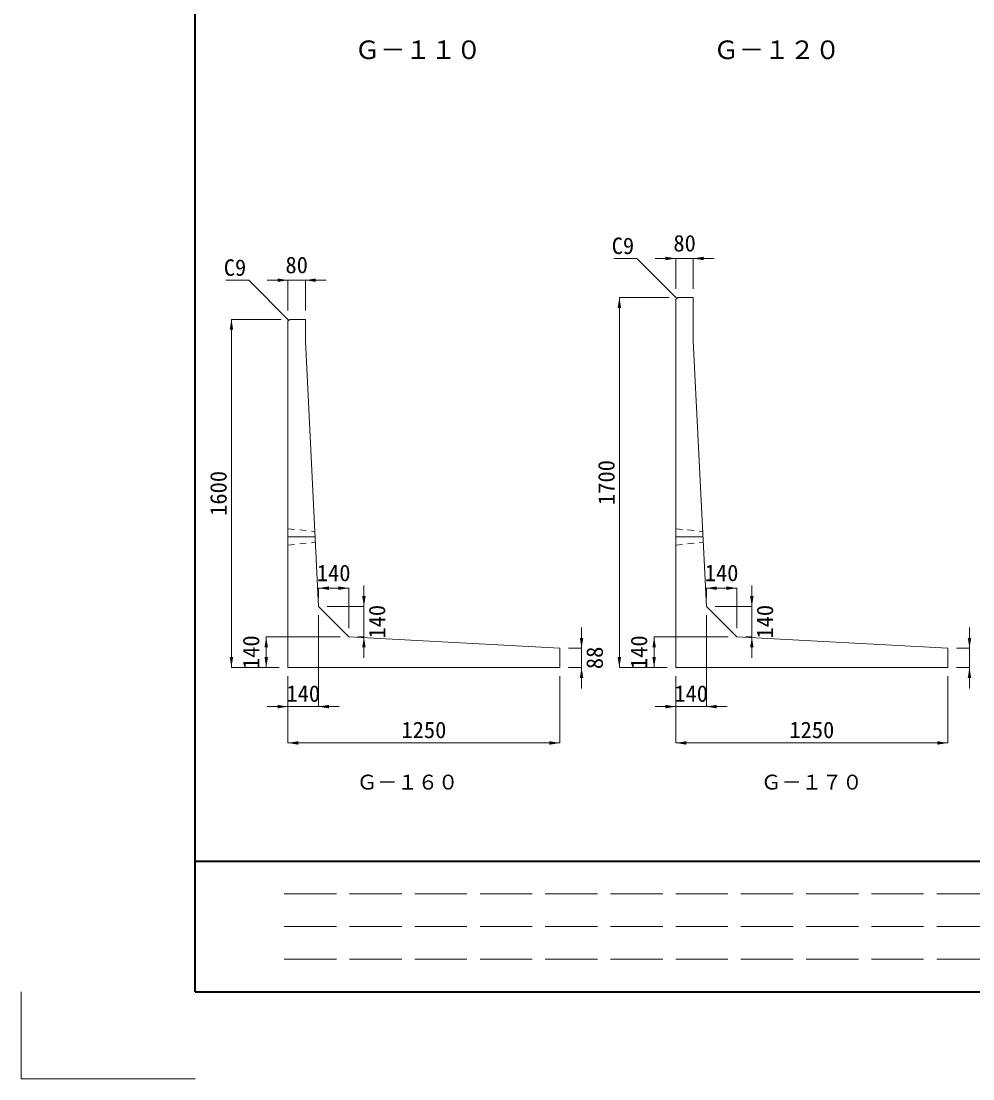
# Model space of a CAD drawing. Units: millimetres at full size, sheet at 1:40. Extents: x 264549 to 304830, y 59360 to 71273.
# Drawn here: x 264549 to 268925, y 59360 to 64222 of the extents above; entities that cross this region are included whole.
import ezdxf
from ezdxf.enums import TextEntityAlignment as Align

# ---------------------------------------------------------------- set-up
doc = ezdxf.new("R2010")
doc.units = ezdxf.units.MM
doc.header["$LTSCALE"] = 40
for name, pattern in [('DASHED', [7.5, 6, -1.5]), ('USER1', [10, 6.25, -1.25, 1.25, -1.25]), ('USER2', [1.35, 0.75, -0.6])]:
    doc.linetypes.add(name, pattern=pattern)
doc.layers.add('_0-0_', color=7, linetype='Continuous')
for name, color, linetype, lineweight in [('Defpoints_3', 7, 'Continuous', 13), ('図枠', 7, 'Continuous', 5), ('寸法線', 7, 'Continuous', 13), ('引出線', 4, 'Continuous', 13), ('本体', 2, 'Continuous', 20), ('補助線', 8, 'USER1', 20)]:
    doc.layers.add(name, color=color, linetype=linetype, lineweight=lineweight)
doc.styles.add('ＭＳ ゴシック', font='')
doc.styles.get('ＭＳ ゴシック').set_extended_font_data('MS Gothic')

# ---------------------------------------------------------------- blocks, each defined once
blk = doc.blocks.new('filled_arrow')
at = {"color": 0, "linetype": 'Continuous', "lineweight": -2}
blk.add_solid([(7.5, 1.25), (0, 0), (7.5, -1.25)], dxfattribs=at)

msp = doc.modelspace()

# ---------------------------------------------------------------- linework, layer by layer
at = {"layer": 'Defpoints_3'}
for p, q in [((264549.16, 59760.27), (264549.16, 59360.27)), ((264549.16, 59360.27), (265349.16, 59360.27))]:
    msp.add_line(p, q, dxfattribs=at)
at = {"layer": '図枠', "lineweight": 40}
for p, q in [((265349.16, 59760.27), (265349.16, 70840.27)), ((265349.16, 60360.27), (280949.16, 60360.27)), ((265349.16, 59760.27), (280949.16, 59760.27))]:
    msp.add_line(p, q, dxfattribs=at)
at = {"layer": '図枠', "linetype": 'DASHED', "lineweight": 9}
for p, q in [((271999.16, 60210.27), (265749.16, 60210.27)), ((271999.16, 60060.27), (265749.16, 60060.27)), ((271999.16, 59910.27), (265749.16, 59910.27))]:
    msp.add_line(p, q, dxfattribs=at)
at = {"layer": '寸法線'}
for p, q in [((267463.95, 63131.22), (267735.95, 63131.22)), ((267559.95, 62991.22), (267559.95, 63131.22)), ((267639.95, 62991.22), (267639.95, 63131.22)), ((265680.19, 63031.22), (265952.19, 63031.22)), ((265776.19, 62891.22), (265776.19, 63031.22)), ((265856.19, 62891.22), (265856.19, 63031.22)), ((267299.95, 61251.22), (267299.95, 62951.22)), ((267528.95, 62951.22), (267299.95, 62951.22)), ((265516.19, 61251.22), (265516.19, 62851.22)), ((265745.19, 62851.22), (265516.19, 62851.22)), ((265916.19, 61615.74), (266056.19, 61615.74)), ((265916.19, 61571.22), (265916.19, 61615.74)), ((266056.19, 61431.22), (266056.19, 61615.74)), ((266125.33, 61627.22), (266125.33, 61295.22)), ((267699.95, 61615.74), (267839.95, 61615.74)), ((267699.95, 61571.22), (267699.95, 61615.74)), ((267839.95, 61431.22), (267839.95, 61615.74)), ((267909.1, 61627.22), (267909.1, 61295.22)), ((265956.19, 61531.22), (266125.33, 61531.22)), ((267739.95, 61531.22), (267909.1, 61531.22)), ((265916.19, 61491.22), (265916.19, 61071.22)), ((267699.95, 61491.22), (267699.95, 61071.22)), ((267126.19, 61155.22), (267126.19, 61435.22)), ((268909.95, 61155.22), (268909.95, 61435.22)), ((265676.19, 61251.22), (265676.19, 61391.22)), ((266016.19, 61391.22), (265676.19, 61391.22)), ((266096.19, 61391.22), (266125.33, 61391.22)), ((267459.95, 61251.22), (267459.95, 61391.22)), ((267799.95, 61391.22), (267459.95, 61391.22)), ((267879.95, 61391.22), (267909.1, 61391.22)), ((267066.19, 61339.22), (267126.19, 61339.22)), ((268849.95, 61339.22), (268909.95, 61339.22)), ((265736.19, 61251.22), (265516.19, 61251.22)), ((265736.19, 61251.22), (265676.19, 61251.22)), ((265776.19, 61211.22), (265776.19, 61071.22)), ((265776.19, 61211.22), (265776.19, 60904.18)), ((267026.19, 61211.22), (267026.19, 60904.18)), ((267066.19, 61251.22), (267126.19, 61251.22)), ((267519.95, 61251.22), (267299.95, 61251.22)), ((267519.95, 61251.22), (267459.95, 61251.22)), ((267559.95, 61211.22), (267559.95, 61071.22)), ((267559.95, 61211.22), (267559.95, 60904.18)), ((268809.95, 61211.22), (268809.95, 60904.18)), ((268849.95, 61251.22), (268909.95, 61251.22)), ((265680.19, 61071.22), (266012.19, 61071.22)), ((267463.95, 61071.22), (267795.95, 61071.22)), ((265776.19, 60904.18), (267026.19, 60904.18)), ((267559.95, 60904.18), (268809.95, 60904.18))]:
    msp.add_line(p, q, dxfattribs=at)
at = {"layer": '引出線'}
for points in [[(267564.45, 62946.72), (267379.96, 63131.22), (267274.15, 63131.22)], [(265780.69, 62846.72), (265596.19, 63031.22), (265490.39, 63031.22)]]:
    msp.add_lwpolyline(points, dxfattribs=at)
at = {"layer": '本体'}
for p, q in [((267568.95, 62951.22), (267559.95, 62942.22)), ((267559.95, 62942.22), (267559.95, 61251.22)), ((267639.95, 62951.22), (267568.95, 62951.22)), ((267639.95, 62951.22), (267639.95, 62751.22)), ((265785.19, 62851.22), (265776.19, 62842.22)), ((265776.19, 62842.22), (265776.19, 61251.22)), ((265856.19, 62851.22), (265785.19, 62851.22)), ((265856.19, 62851.22), (265856.19, 62751.22)), ((265856.19, 62751.22), (265916.19, 61531.22)), ((267639.95, 62751.22), (267699.95, 61531.22)), ((265916.19, 61531.22), (266056.19, 61391.22)), ((267699.95, 61531.22), (267839.95, 61391.22)), ((266056.19, 61391.22), (267026.19, 61339.22)), ((267839.95, 61391.22), (268809.95, 61339.22)), ((267026.19, 61339.22), (267026.19, 61251.22)), ((268809.95, 61339.22), (268809.95, 61251.22)), ((267026.19, 61251.22), (265776.19, 61251.22)), ((268809.95, 61251.22), (267559.95, 61251.22))]:
    msp.add_line(p, q, dxfattribs=at)
at = {"layer": '本体', "linetype": 'USER2', "lineweight": 9}
for p, q in [((265776.19, 61888.72), (265899.22, 61876.22)), ((267559.95, 61888.72), (267682.99, 61876.22)), ((265776.19, 61813.72), (265901.68, 61826.22)), ((267559.95, 61813.72), (267685.44, 61826.22))]:
    msp.add_line(p, q, dxfattribs=at)
at = {"layer": '補助線'}
for p, q in [((265776.19, 61851.22), (265900.45, 61851.22)), ((267559.95, 61851.22), (267684.22, 61851.22))]:
    msp.add_line(p, q, dxfattribs=at)

# ---------------------------------------------------------------- block references
at = {"layer": '寸法線', "xscale": 6.4, "yscale": 6.4}
for p, rotation in [((267559.95, 63131.22), 180), ((265776.19, 63031.22), 180), ((267299.95, 62951.22), 270), ((265516.19, 62851.22), 270), ((266056.19, 61615.74), 180), ((267839.95, 61615.74), 180), ((266125.33, 61531.22), 90), ((267909.1, 61531.22), 90), ((265676.19, 61391.22), 270), ((266125.33, 61391.22), 270), ((267126.19, 61339.22), 90), ((267459.95, 61391.22), 270), ((267909.1, 61391.22), 270), ((268909.95, 61339.22), 90), ((265516.19, 61251.22), 90), ((265676.19, 61251.22), 90), ((267299.95, 61251.22), 90), ((267459.95, 61251.22), 90), ((267126.19, 61251.22), 270), ((268909.95, 61251.22), 270), ((265776.19, 61071.22), 180), ((267559.95, 61071.22), 180), ((267026.19, 60904.18), 180), ((268809.95, 60904.18), 180)]:
    msp.add_blockref('filled_arrow', p, dxfattribs=dict(at, rotation=rotation))
for p in [(267639.95, 63131.22), (265856.19, 63031.22), (265916.19, 61615.74), (267699.95, 61615.74), (265916.19, 61071.22), (267699.95, 61071.22), (265776.19, 60904.18), (267559.95, 60904.18)]:
    msp.add_blockref('filled_arrow', p, dxfattribs=at)
at = {"layer": '引出線', "xscale": 0.133, "yscale": 0.133, "rotation": 135}
for p in [(267564.45, 62946.72), (265780.69, 62846.72)]:
    msp.add_blockref('filled_arrow', p, dxfattribs=at)

# ---------------------------------------------------------------- texts
at = {"layer": '_0-0_', "style": 'ＭＳ ゴシック'}
for s, height, p in [('Ｇ－１１０', 85.45, (266374.49, 64090.37)), ('Ｇ－１２０', 85.45, (268024.49, 64090.37)), ('Ｇ－１６０', 68.36, (266326.19, 60724.18)), ('Ｇ－１７０', 68.36, (268184.95, 60724.18))]:
    msp.add_text(s, height=height, dxfattribs=at).set_placement(p, align=Align.MIDDLE_CENTER)
at = {"layer": '寸法線', "style": 'ＭＳ ゴシック'}
for s, p in [('80', (267599.95, 63201.22)), ('80', (265816.19, 63101.22)), ('140', (265986.19, 61685.74)), ('140', (267769.95, 61685.74)), ('140', (265846.19, 61131.22)), ('140', (267629.95, 61131.22)), ('1250', (266401.19, 60964.18)), ('1250', (268184.95, 60964.18))]:
    msp.add_text(s, height=75.95, dxfattribs=at).set_placement(p, align=Align.MIDDLE_CENTER)
for s, p in [('1700', (267239.95, 62101.22)), ('1600', (265456.19, 62051.22)), ('140', (266185.33, 61461.22)), ('140', (267969.1, 61461.22)), ('140', (265606.19, 61321.22)), ('140', (267389.95, 61321.22)), ('88', (267186.19, 61295.22))]:
    msp.add_text(s, height=75.95, rotation=90, dxfattribs=at).set_placement(p, align=Align.MIDDLE_CENTER)
at = {"layer": '引出線', "style": 'ＭＳ ゴシック'}
for p in [(267367.96, 63227.22), (265584.19, 63127.22)]:
    msp.add_text('C9', height=75.95, dxfattribs=at).set_placement(p, align=Align.TOP_RIGHT)

doc.saveas('drawing.dxf')
